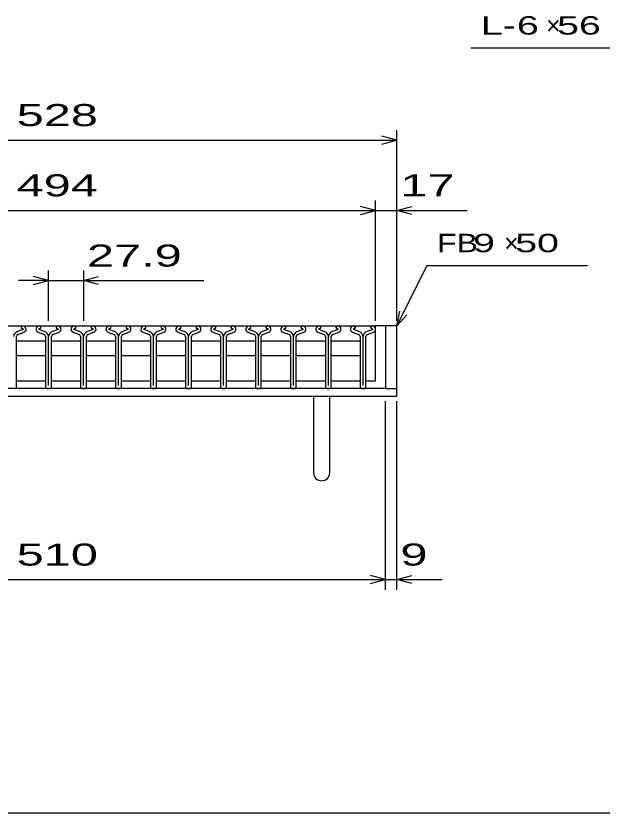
# Model space of a CAD drawing. Units: millimetres, scale not verified. Extents: x -1456 to 1389, y -1026 to 839.
# Drawn here: x -720 to -252, y -921 to -286 of the extents above; entities that cross this region are included whole.
import ezdxf
from ezdxf.enums import TextEntityAlignment as Align

# ---------------------------------------------------------------- set-up
doc = ezdxf.new("R2010")
doc.units = ezdxf.units.MM
doc.header["$LTSCALE"] = 8
for name, color, linetype, lineweight in [('0_2', 150, 'Continuous', 25), ('16', 3, 'Continuous', 25), ('19', 6, 'Continuous', 25), ('22', 2, 'Continuous', 25)]:
    doc.layers.add(name, color=color, linetype=linetype, lineweight=lineweight)
doc.styles.add('ベクトル', font='')
doc.styles.get('ベクトル').set_extended_font_data('ベクトル')

msp = doc.modelspace()

# ---------------------------------------------------------------- linework, layer by layer
at = {"layer": '0_2'}
msp.add_line((1388.8, -921.2), (-1379.2, -921.2), dxfattribs=at)
at = {"layer": '16'}
for p, q in [((-927, -532.7), (-433, -532.7)), ((-433, -576.7), (-433, -532.7)), ((-714.102, -535.708), (-718.422, -537.228)), ((-718.212, -539.589), (-713.342, -537.879)), ((-715.701, -534.083), (-715.701, -534.313)), ((-715.701, -534.313), (-714.261, -535.013)), ((-702.179, -537.879), (-697.309, -539.589)), ((-697.099, -537.228), (-701.419, -535.708)), ((-701.26, -535.013), (-699.82, -534.313)), ((-699.82, -534.313), (-699.82, -534.083)), ((-686.202, -535.708), (-690.522, -537.228)), ((-690.312, -539.589), (-685.442, -537.879)), ((-687.801, -534.083), (-687.801, -534.313)), ((-687.801, -534.313), (-686.361, -535.013)), ((-674.279, -537.879), (-669.409, -539.589)), ((-669.199, -537.228), (-673.519, -535.708)), ((-673.36, -535.013), (-671.92, -534.313)), ((-671.92, -534.313), (-671.92, -534.083)), ((-658.302, -535.708), (-662.622, -537.228)), ((-662.412, -539.589), (-657.542, -537.879)), ((-659.901, -534.083), (-659.901, -534.313)), ((-659.901, -534.313), (-658.461, -535.013)), ((-646.379, -537.879), (-641.509, -539.589)), ((-641.299, -537.228), (-645.619, -535.708)), ((-645.46, -535.013), (-644.02, -534.313)), ((-644.02, -534.313), (-644.02, -534.083)), ((-630.402, -535.708), (-634.722, -537.228)), ((-634.512, -539.589), (-629.642, -537.879)), ((-632.001, -534.083), (-632.001, -534.313)), ((-632.001, -534.313), (-630.561, -535.013)), ((-618.479, -537.879), (-613.609, -539.589)), ((-613.399, -537.228), (-617.719, -535.708)), ((-617.56, -535.013), (-616.12, -534.313)), ((-616.12, -534.313), (-616.12, -534.083)), ((-602.502, -535.708), (-606.822, -537.228)), ((-606.612, -539.589), (-601.742, -537.879)), ((-604.101, -534.083), (-604.101, -534.313)), ((-604.101, -534.313), (-602.661, -535.013)), ((-590.579, -537.879), (-585.709, -539.589)), ((-585.499, -537.228), (-589.819, -535.708)), ((-589.66, -535.013), (-588.22, -534.313)), ((-588.22, -534.313), (-588.22, -534.083)), ((-574.602, -535.708), (-578.922, -537.228)), ((-578.712, -539.589), (-573.842, -537.879)), ((-576.201, -534.083), (-576.201, -534.313)), ((-576.201, -534.313), (-574.761, -535.013)), ((-562.679, -537.879), (-557.809, -539.589)), ((-557.599, -537.228), (-561.919, -535.708)), ((-561.76, -535.013), (-560.32, -534.313)), ((-560.32, -534.313), (-560.32, -534.083)), ((-546.702, -535.708), (-551.022, -537.228)), ((-550.812, -539.589), (-545.942, -537.879)), ((-548.301, -534.083), (-548.301, -534.313)), ((-548.301, -534.313), (-546.861, -535.013)), ((-534.779, -537.879), (-529.909, -539.589)), ((-529.699, -537.228), (-534.019, -535.708)), ((-533.86, -535.013), (-532.42, -534.313)), ((-532.42, -534.313), (-532.42, -534.083)), ((-518.802, -535.708), (-523.122, -537.228)), ((-522.912, -539.589), (-518.042, -537.879)), ((-520.401, -534.083), (-520.401, -534.313)), ((-520.401, -534.313), (-518.961, -535.013)), ((-506.879, -537.879), (-502.009, -539.589)), ((-501.799, -537.228), (-506.119, -535.708)), ((-505.96, -535.013), (-504.52, -534.313)), ((-504.52, -534.313), (-504.52, -534.083)), ((-490.902, -535.708), (-495.222, -537.228)), ((-495.012, -539.589), (-490.142, -537.879)), ((-492.501, -534.083), (-492.501, -534.313)), ((-492.501, -534.313), (-491.061, -535.013)), ((-478.979, -537.879), (-474.109, -539.589)), ((-473.899, -537.228), (-478.219, -535.708)), ((-478.06, -535.013), (-476.62, -534.313)), ((-476.62, -534.313), (-476.62, -534.083)), ((-463.002, -535.708), (-467.322, -537.228)), ((-467.112, -539.589), (-462.242, -537.879)), ((-464.601, -534.083), (-464.601, -534.313)), ((-464.601, -534.313), (-463.161, -535.013)), ((-451.379, -537.879), (-446.509, -539.589)), ((-446.299, -537.228), (-450.619, -535.708)), ((-450.46, -535.013), (-449.02, -534.313)), ((-449.02, -534.313), (-449.02, -534.083)), ((-435.402, -535.708), (-439.722, -537.228)), ((-439.512, -539.589), (-434.642, -537.879)), ((-437.001, -534.083), (-437.001, -534.313)), ((-437.001, -534.313), (-435.561, -535.013)), ((-719.45, -545.7), (-718.45, -544.7)), ((-719.41, -582.012), (-719.41, -541.292)), ((-718.45, -544.7), (-697.05, -544.7)), ((-697.05, -544.7), (-696.05, -545.7)), ((-696.11, -541.292), (-696.11, -582.012)), ((-693.8, -580.41), (-693.8, -541.34)), ((-691.55, -545.7), (-690.55, -544.7)), ((-691.51, -582.012), (-691.51, -541.292)), ((-690.55, -544.7), (-669.15, -544.7)), ((-669.15, -544.7), (-668.15, -545.7)), ((-668.21, -541.292), (-668.21, -582.012)), ((-665.9, -580.41), (-665.9, -541.34)), ((-663.65, -545.7), (-662.65, -544.7)), ((-663.61, -582.012), (-663.61, -541.292)), ((-662.65, -544.7), (-641.25, -544.7)), ((-641.25, -544.7), (-640.25, -545.7)), ((-640.31, -541.292), (-640.31, -582.012)), ((-638, -580.41), (-638, -541.34)), ((-635.75, -545.7), (-634.75, -544.7)), ((-635.71, -582.012), (-635.71, -541.292)), ((-634.75, -544.7), (-613.35, -544.7)), ((-613.35, -544.7), (-612.35, -545.7)), ((-612.41, -541.292), (-612.41, -582.012)), ((-610.1, -580.41), (-610.1, -541.34)), ((-607.85, -545.7), (-606.85, -544.7)), ((-607.81, -582.012), (-607.81, -541.292)), ((-606.85, -544.7), (-585.45, -544.7)), ((-585.45, -544.7), (-584.45, -545.7)), ((-584.51, -541.292), (-584.51, -582.012)), ((-582.2, -580.41), (-582.2, -541.34)), ((-579.95, -545.7), (-578.95, -544.7)), ((-579.91, -582.012), (-579.91, -541.292)), ((-578.95, -544.7), (-557.55, -544.7)), ((-557.55, -544.7), (-556.55, -545.7)), ((-556.61, -541.292), (-556.61, -582.012)), ((-554.3, -580.41), (-554.3, -541.34)), ((-552.05, -545.7), (-551.05, -544.7)), ((-552.01, -582.012), (-552.01, -541.292)), ((-551.05, -544.7), (-529.65, -544.7)), ((-529.65, -544.7), (-528.65, -545.7)), ((-528.71, -541.292), (-528.71, -582.012)), ((-526.4, -580.41), (-526.4, -541.34)), ((-524.15, -545.7), (-523.15, -544.7)), ((-524.11, -582.012), (-524.11, -541.292)), ((-523.15, -544.7), (-501.75, -544.7)), ((-501.75, -544.7), (-500.75, -545.7)), ((-500.81, -541.292), (-500.81, -582.012)), ((-498.5, -580.41), (-498.5, -541.34)), ((-496.25, -545.7), (-495.25, -544.7)), ((-496.21, -582.012), (-496.21, -541.292)), ((-495.25, -544.7), (-473.85, -544.7)), ((-473.85, -544.7), (-472.85, -545.7)), ((-472.91, -541.292), (-472.91, -582.012)), ((-470.6, -580.41), (-470.6, -541.34)), ((-468.35, -545.7), (-467.35, -544.7)), ((-468.31, -582.012), (-468.31, -541.292)), ((-467.35, -544.7), (-445.95, -544.7)), ((-445.95, -544.7), (-444.95, -545.7)), ((-445.31, -541.292), (-445.31, -582.012)), ((-443, -580.41), (-443, -541.34)), ((-440.71, -582.012), (-440.71, -541.292)), ((-718.45, -556.7), (-719.45, -555.7)), ((-697.05, -556.7), (-718.45, -556.7)), ((-696.05, -555.7), (-697.05, -556.7)), ((-690.55, -556.7), (-691.55, -555.7)), ((-669.15, -556.7), (-690.55, -556.7)), ((-668.15, -555.7), (-669.15, -556.7)), ((-662.65, -556.7), (-663.65, -555.7)), ((-641.25, -556.7), (-662.65, -556.7)), ((-640.25, -555.7), (-641.25, -556.7)), ((-634.75, -556.7), (-635.75, -555.7)), ((-613.35, -556.7), (-634.75, -556.7)), ((-612.35, -555.7), (-613.35, -556.7)), ((-606.85, -556.7), (-607.85, -555.7)), ((-585.45, -556.7), (-606.85, -556.7)), ((-584.45, -555.7), (-585.45, -556.7)), ((-578.95, -556.7), (-579.95, -555.7)), ((-557.55, -556.7), (-578.95, -556.7)), ((-556.55, -555.7), (-557.55, -556.7)), ((-551.05, -556.7), (-552.05, -555.7)), ((-529.65, -556.7), (-551.05, -556.7)), ((-528.65, -555.7), (-529.65, -556.7)), ((-523.15, -556.7), (-524.15, -555.7)), ((-501.75, -556.7), (-523.15, -556.7)), ((-500.75, -555.7), (-501.75, -556.7)), ((-495.25, -556.7), (-496.25, -555.7)), ((-473.85, -556.7), (-495.25, -556.7)), ((-472.85, -555.7), (-473.85, -556.7)), ((-467.35, -556.7), (-468.35, -555.7)), ((-445.95, -556.7), (-467.35, -556.7)), ((-444.95, -555.7), (-445.95, -556.7)), ((-719.4, -576.7), (-696.1, -576.7)), ((-691.5, -576.7), (-668.2, -576.7)), ((-663.6, -576.7), (-640.3, -576.7)), ((-635.7, -576.7), (-612.4, -576.7)), ((-607.8, -576.7), (-584.5, -576.7)), ((-579.9, -576.7), (-556.6, -576.7)), ((-552, -576.7), (-528.7, -576.7)), ((-524.1, -576.7), (-500.8, -576.7)), ((-496.2, -576.7), (-472.9, -576.7)), ((-468.3, -576.7), (-445.3, -576.7)), ((-440.7, -576.7), (-433, -576.7)), ((-695.41, -582.712), (-692.21, -582.712)), ((-667.51, -582.712), (-664.31, -582.712)), ((-639.61, -582.712), (-636.41, -582.712)), ((-611.71, -582.712), (-608.51, -582.712)), ((-583.81, -582.712), (-580.61, -582.712)), ((-555.91, -582.712), (-552.71, -582.712)), ((-528.01, -582.712), (-524.81, -582.712)), ((-500.11, -582.712), (-496.91, -582.712)), ((-472.21, -582.712), (-469.01, -582.712)), ((-444.61, -582.712), (-441.41, -582.712))]:
    msp.add_line(p, q, dxfattribs=at)
for centre, radius, start, end in [((-714.252, -534.146), 1.45, 94.45, 177.5), ((-714.411, -535.4), 2.7, 293.32, 89.02002), ((-701.11, -535.4), 2.7, 90.98, 246.68), ((-701.269, -534.146), 1.45, 2.5, 85.55), ((-686.352, -534.146), 1.45, 94.45, 177.5), ((-686.511, -535.4), 2.7, 293.32, 89.02002), ((-673.21, -535.4), 2.7, 90.98, 246.68), ((-673.369, -534.146), 1.45, 2.5, 85.55), ((-658.452, -534.146), 1.45, 94.45, 177.5), ((-658.611, -535.4), 2.7, 293.32, 89.02002), ((-645.31, -535.4), 2.7, 90.98, 246.68), ((-645.469, -534.146), 1.45, 2.5, 85.55), ((-630.552, -534.146), 1.45, 94.45, 177.5), ((-630.711, -535.4), 2.7, 293.32, 89.02002), ((-617.41, -535.4), 2.7, 90.98, 246.68), ((-617.569, -534.146), 1.45, 2.5, 85.55), ((-602.652, -534.146), 1.45, 94.45, 177.5), ((-602.811, -535.4), 2.7, 293.32, 89.02002), ((-589.51, -535.4), 2.7, 90.98, 246.68), ((-589.669, -534.146), 1.45, 2.5, 85.55), ((-574.752, -534.146), 1.45, 94.45, 177.5), ((-574.911, -535.4), 2.7, 293.32, 89.02002), ((-561.61, -535.4), 2.7, 90.98, 246.68), ((-561.769, -534.146), 1.45, 2.5, 85.55), ((-546.852, -534.146), 1.45, 94.45, 177.5), ((-547.011, -535.4), 2.7, 293.32, 89.02002), ((-533.71, -535.4), 2.7, 90.98, 246.68), ((-533.869, -534.146), 1.45, 2.5, 85.55), ((-518.952, -534.146), 1.45, 94.45, 177.5), ((-519.111, -535.4), 2.7, 293.32, 89.02002), ((-505.81, -535.4), 2.7, 90.98, 246.68), ((-505.969, -534.146), 1.45, 2.5, 85.55), ((-491.052, -534.146), 1.45, 94.45, 177.5), ((-491.211, -535.4), 2.7, 293.32, 89.02002), ((-477.91, -535.4), 2.7, 90.98, 246.68), ((-478.069, -534.146), 1.45, 2.5, 85.55), ((-463.152, -534.146), 1.45, 94.45, 177.5), ((-463.311, -535.4), 2.7, 293.32, 89.02002), ((-450.31, -535.4), 2.7, 90.98, 246.68), ((-450.469, -534.146), 1.45, 2.5, 85.55), ((-435.552, -534.146), 1.45, 94.45, 177.5), ((-435.711, -535.4), 2.7, 293.32, 89.02002), ((-717.131, -541.643), 4.6, 106.3, 176.22), ((-717.612, -541.289), 1.8, 109.42, 180), ((-714.426, -535.416), 0.44, 317.67, 68.08999), ((-701.095, -535.416), 0.44, 111.91, 222.33), ((-697.909, -541.289), 1.8, 0, 70.58), ((-698.39, -541.643), 4.6, 3.78, 73.7), ((-689.231, -541.643), 4.6, 106.3, 176.22), ((-689.712, -541.289), 1.8, 109.42, 180), ((-686.526, -535.416), 0.44, 317.67, 68.08999), ((-673.195, -535.416), 0.44, 111.91, 222.33), ((-670.009, -541.289), 1.8, 0, 70.58), ((-670.49, -541.643), 4.6, 3.78, 73.7), ((-661.331, -541.643), 4.6, 106.3, 176.22), ((-661.812, -541.289), 1.8, 109.42, 180), ((-658.626, -535.416), 0.44, 317.67, 68.08999), ((-645.295, -535.416), 0.44, 111.91, 222.33), ((-642.109, -541.289), 1.8, 0, 70.58), ((-642.59, -541.643), 4.6, 3.78, 73.7), ((-633.431, -541.643), 4.6, 106.3, 176.22), ((-633.912, -541.289), 1.8, 109.42, 180), ((-630.726, -535.416), 0.44, 317.67, 68.08999), ((-617.395, -535.416), 0.44, 111.91, 222.33), ((-614.209, -541.289), 1.8, 0, 70.58), ((-614.69, -541.643), 4.6, 3.78, 73.7), ((-605.531, -541.643), 4.6, 106.3, 176.22), ((-606.012, -541.289), 1.8, 109.42, 180), ((-602.826, -535.416), 0.44, 317.67, 68.08999), ((-589.495, -535.416), 0.44, 111.91, 222.33), ((-586.309, -541.289), 1.8, 0, 70.58), ((-586.79, -541.643), 4.6, 3.78, 73.7), ((-577.631, -541.643), 4.6, 106.3, 176.22), ((-578.112, -541.289), 1.8, 109.42, 180), ((-574.926, -535.416), 0.44, 317.67, 68.08999), ((-561.595, -535.416), 0.44, 111.91, 222.33), ((-558.409, -541.289), 1.8, 0, 70.58), ((-558.89, -541.643), 4.6, 3.78, 73.7), ((-549.731, -541.643), 4.6, 106.3, 176.22), ((-550.212, -541.289), 1.8, 109.42, 180), ((-547.026, -535.416), 0.44, 317.67, 68.08999), ((-533.695, -535.416), 0.44, 111.91, 222.33), ((-530.509, -541.289), 1.8, 0, 70.58), ((-530.99, -541.643), 4.6, 3.78, 73.7), ((-521.831, -541.643), 4.6, 106.3, 176.22), ((-522.312, -541.289), 1.8, 109.42, 180), ((-519.126, -535.416), 0.44, 317.67, 68.08999), ((-505.795, -535.416), 0.44, 111.91, 222.33), ((-502.609, -541.289), 1.8, 0, 70.58), ((-503.09, -541.643), 4.6, 3.78, 73.7), ((-493.931, -541.643), 4.6, 106.3, 176.22), ((-494.412, -541.289), 1.8, 109.42, 180), ((-491.226, -535.416), 0.44, 317.67, 68.08999), ((-477.895, -535.416), 0.44, 111.91, 222.33), ((-474.709, -541.289), 1.8, 0, 70.58), ((-475.19, -541.643), 4.6, 3.78, 73.7), ((-466.031, -541.643), 4.6, 106.3, 176.22), ((-466.512, -541.289), 1.8, 109.42, 180), ((-463.326, -535.416), 0.44, 317.67, 68.08999), ((-450.295, -535.416), 0.44, 111.91, 222.33), ((-447.109, -541.289), 1.8, 0, 70.58), ((-447.59, -541.643), 4.6, 3.78, 73.7), ((-438.431, -541.643), 4.6, 106.3, 176.22), ((-438.912, -541.289), 1.8, 109.42, 180), ((-435.726, -535.416), 0.44, 317.67, 68.08999), ((-720.11, -582.012), 0.7, 270, 0), ((-695.41, -582.012), 0.7, 180, 270), ((-692.21, -582.012), 0.7, 270, 0), ((-667.51, -582.012), 0.7, 180, 270), ((-664.31, -582.012), 0.7, 270, 0), ((-639.61, -582.012), 0.7, 180, 270), ((-636.41, -582.012), 0.7, 270, 0), ((-611.71, -582.012), 0.7, 180, 270), ((-608.51, -582.012), 0.7, 270, 0), ((-583.81, -582.012), 0.7, 180, 270), ((-580.61, -582.012), 0.7, 270, 0), ((-555.91, -582.012), 0.7, 180, 270), ((-552.71, -582.012), 0.7, 270, 0), ((-528.01, -582.012), 0.7, 180, 270), ((-524.81, -582.012), 0.7, 270, 0), ((-500.11, -582.012), 0.7, 180, 270), ((-496.91, -582.012), 0.7, 270, 0), ((-472.21, -582.012), 0.7, 180, 270), ((-469.01, -582.012), 0.7, 270, 0), ((-444.61, -582.012), 0.7, 180, 270), ((-441.41, -582.012), 0.7, 270, 0)]:
    msp.add_arc(centre, radius, start, end, dxfattribs=at)
at = {"layer": '19'}
for p, q in [((-416, -532.7), (-433, -532.7)), ((-425, -532.7), (-425, -582.7)), ((-416, -588.7), (-416, -532.7)), ((-425, -582.7), (-935, -582.7)), ((-425, -582.7), (-416, -582.7)), ((-944, -588.7), (-416, -588.7)), ((-482.5, -588.7), (-482.5, -649.81)), ((-469.5, -649.81), (-469.5, -588.7))]:
    msp.add_line(p, q, dxfattribs=at)
msp.add_arc((-476, -649.81), 6.5, 180, 0, dxfattribs=at)
at = {"layer": '22', "color": 4}
for p, q in [((-357, -311.2), (-197, -311.2)), ((-416, -528.7), (-416, -376.7)), ((-944, -384.7), (-416, -384.7)), ((-416, -384.7), (-428, -381.5)), ((-428, -387.9), (-416, -384.7)), ((-433, -440.7), (-445, -437.5)), ((-433, -528.7), (-433, -432.7)), ((-416, -528.7), (-416, -432.7)), ((-416, -440.7), (-404, -437.5)), ((-927, -440.7), (-433, -440.7)), ((-445, -443.9), (-433, -440.7)), ((-433, -440.7), (-416, -440.7)), ((-404, -443.9), (-416, -440.7)), ((-416, -440.7), (-360, -440.7)), ((-693.8, -528.7), (-693.8, -488.7)), ((-665.9, -488.7), (-665.9, -528.7)), ((-416, -532.7), (-392, -484.7)), ((-392, -484.7), (-264, -484.7)), ((-693.8, -496.7), (-705.8, -493.5)), ((-665.9, -496.7), (-653.9, -493.5)), ((-693.8, -496.7), (-717.8, -496.7)), ((-705.8, -499.9), (-693.8, -496.7)), ((-693.8, -496.7), (-665.9, -496.7)), ((-653.9, -499.9), (-665.9, -496.7)), ((-665.9, -496.7), (-569.9, -496.7)), ((-416, -532.7), (-413.6, -521.02)), ((-416, -532.7), (-408, -523.9)), ((-425, -743.1), (-425, -592.7)), ((-416, -743.1), (-416, -592.7)), ((-935, -735.1), (-425, -735.1)), ((-425, -735.1), (-437, -731.9)), ((-437, -738.3), (-425, -735.1)), ((-425, -735.1), (-416, -735.1)), ((-416, -735.1), (-404, -731.9)), ((-404, -738.3), (-416, -735.1)), ((-416, -735.1), (-380, -735.1))]:
    msp.add_line(p, q, dxfattribs=at)

# ---------------------------------------------------------------- texts
at = {"layer": '22', "style": 'ベクトル'}
for s, height, width, p in [('L-', 14.66, 1.6, (-349, -293.2)), (' 6 ', 14.66, 1.6, (-329, -293.2)), (' 56 ', 14.66, 1.6, (-297, -293.2)), (' 528 ', 17.6, 1.65, (-730, -364.7)), (' 494 ', 17.6, 1.65, (-730, -420.7)), (' 17 ', 17.6, 1.65, (-424, -420.7)), ('FB', 14.66, 1.3, (-384, -466.7)), (' 9 ', 14.66, 1.6, (-364, -466.7)), (' 50 ', 14.66, 1.6, (-330.4, -466.7)), (' 27.9 ', 17.6, 1.65, (-673.9, -476.7)), (' 510 ', 17.6, 1.65, (-730, -715.1)), (' 9 ', 17.6, 1.65, (-424, -715.1))]:
    msp.add_text(s, height=height, dxfattribs=dict(at, width=width)).set_placement(p, align=Align.MIDDLE_LEFT)
for p in [(-297, -293.2), (-330.4, -466.7)]:
    msp.add_text('×', height=14.66, dxfattribs=at).set_placement(p, align=Align.MIDDLE_LEFT)

doc.saveas('drawing.dxf')
